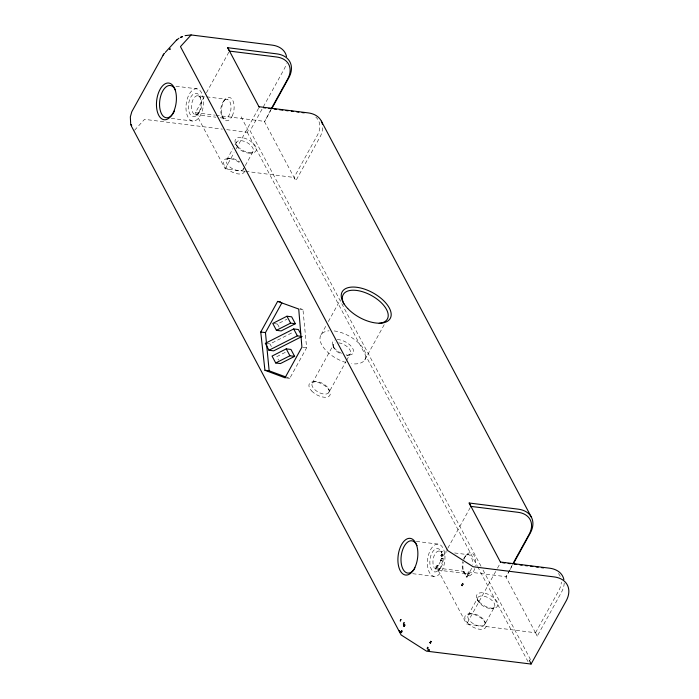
<?xml version="1.0" encoding="UTF-8"?>
<svg xmlns="http://www.w3.org/2000/svg" width="699" height="699" viewBox="0 0 699 699"><rect width="100%" height="100%" fill="white"/><g stroke="black" fill="none" stroke-linecap="round" stroke-linejoin="round"><path stroke-width="0.52" stroke-dasharray="3.5 2.62" d="M244.554 171.22L225.183 168.791L195.432 112.696L205.899 93.736M206.423 92.792L229.447 51.088M226.729 159.844L232.907 148.651M234.969 144.92L236.507 142.124M225.183 168.791L234.078 152.679M236.166 148.887L259.189 107.183M481.017 566.251L250.093 130.792L284.109 69.184A28.03 18.995 -27.9 0 0 286.319 63.618M270.539 110.093L264.51 121.809L270.836 110.363M243.243 169.35L244.781 166.554M245.297 165.619L253.021 151.622A9.533 4.867 28.9 0 0 242.929 140.953A9.533 4.867 28.9 0 0 238.35 148.048A9.533 4.867 28.9 0 0 253.021 151.622M322.746 127.734A28.03 18.995 -27.9 0 1 320.037 136.934L295.808 180.823L294.078 177.441L317.372 135.239A25.784 17.475 -27.9 0 0 315.799 117.065M285.017 377.792L289.736 378.386L306.634 347.77L302.955 309.578L300.011 308.495M321.059 334.751L326.258 325.332M328.338 321.557L340.299 299.888M312.296 383.087L333.729 344.266M328.81 392.593A9.533 4.867 28.9 0 0 318.709 381.916A9.533 4.867 28.9 0 0 314.131 389.011A9.533 4.867 28.9 0 0 328.81 392.593L346.057 361.348M346.582 360.396L350.243 353.773M364.773 359.906L384.529 324.109M438.972 564.215L440.545 561.367M443.682 555.688L447.351 549.047M447.867 548.103L470.89 506.391M468.173 615.155L477.959 597.435M564.198 583.045A28.03 18.995 -27.9 0 1 561.48 592.245L537.251 636.134L535.53 632.752L466.626 624.102L496.98 569.126M497.505 568.173L500.641 562.485M512.507 564.46L505.962 577.121L509.65 570.445M510.174 569.493L512.813 564.722M484.687 624.661A9.533 4.867 28.9 0 0 474.595 613.984A9.533 4.867 28.9 0 0 470.016 621.079A9.533 4.867 28.9 0 0 484.687 624.661L494.473 606.933A9.533 4.867 28.9 0 0 484.372 596.264A9.533 4.867 28.9 0 0 479.802 603.359A9.533 4.867 28.9 0 0 494.473 606.933M535.53 632.752L558.824 590.55A25.784 17.475 -27.9 0 0 561.314 582.092M226.729 129.665L247.271 132.242L248.294 130.792L250.093 130.792M197.398 114.627L198.778 113.02M223.741 101.023L225.13 99.415M438.85 569.938L440.23 568.331M465.193 556.325L466.574 554.718M134.575 130.25L144.536 119.354L222.404 129.123M273.702 323.55L277.477 324.021L286.94 319.216M285.288 352.34L276.769 356.665L278.604 360.116M266.249 343.471L270.024 343.943L293.685 331.938M250.015 153.116L252.182 152.898M227.568 158.577L229.735 158.358M347.228 355.258L349.395 355.04M313.135 381.82L315.301 381.602M491.467 608.427L493.634 608.209M469.02 613.888L471.187 613.67M175.921 86.213L197.066 88.86A16.26 8.606 -82.8 0 1 200.91 114.4A16.26 8.606 -82.8 0 1 186.257 111.578A16.26 8.606 -82.8 0 1 197.066 88.86M197.992 95.754A9.533 5.042 -82.8 0 1 200.246 110.73A9.533 5.042 -82.8 0 1 191.657 109.07A9.533 5.042 -82.8 0 1 197.992 95.754L205.576 96.707M206.659 96.846L227.254 99.433A9.533 5.042 -82.8 0 1 229.508 114.4A9.533 5.042 -82.8 0 1 220.91 112.74A9.533 5.042 -82.8 0 1 227.254 99.433M195.432 112.696L214.811 115.125M215.886 115.265L264.327 121.346L295.808 180.823M195.274 114.61L215.86 117.196M220.194 117.738L224.528 118.288M171.281 118.376L192.426 121.032M245.637 171.36L294.078 177.441M299.784 309.176L302.955 309.578M302.859 347.298L306.634 347.77M416.316 541.384L438.518 544.171A16.26 8.606 -82.8 0 1 442.362 569.711A16.26 8.606 -82.8 0 1 427.701 566.88A16.26 8.606 -82.8 0 1 438.518 544.171M439.444 551.065L447.028 552.018M454.612 552.97L468.697 554.735M436.884 568.007L467.028 571.791M468.103 571.922L505.779 576.658L537.251 636.134M437.801 570.061L465.98 573.591M412.733 573.687L433.869 576.343M286.791 377.303L289.736 378.386M483.061 570.104L530.576 659.707M247.271 132.242L477.172 565.779M477.688 566.74L528.269 662.119M437.889 569.912L466.626 624.102M277.477 324.021L279.303 327.473M270.024 343.943L271.395 346.529M248.294 130.792L240.806 116.078M463.376 571.336L464.337 573.267M477.242 599.253L478.195 601.175M484.451 620.913L485.412 622.835M441.086 551.397L442.039 553.32A9.533 5.042 -82.8 0 0 434.795 554.298A9.533 5.042 -82.8 0 0 434.123 567.667M221.933 116.034L222.885 117.956M235.79 143.942L236.743 145.864M333.004 346.084L333.956 348.006A9.533 4.867 28.9 0 0 341.566 354.201M199.634 96.086L200.596 98.009M328.574 388.845L329.526 390.776M244.659 171.185A11.769 6.011 28.9 0 1 230.792 171.342A11.769 6.011 28.9 0 1 224.571 159.625A11.769 6.011 28.9 0 1 240.605 163.54M243.575 168.564A9.533 4.867 28.9 0 1 232.584 168.835A9.533 4.867 28.9 0 1 227.088 159.407A9.533 4.867 28.9 0 1 239.67 161.871M338.7 342.825A9.533 4.867 28.9 0 1 349.849 349.753A9.533 4.867 28.9 0 1 345.953 355.275M333.956 348.006A9.533 4.867 28.9 0 1 335.616 342.982M558.344 573.486A25.784 17.475 -27.9 0 1 560.633 577.435M464.04 559.305A11.769 6.23 -82.8 0 1 471.947 553.136A11.769 6.23 -82.8 0 1 475.355 565.587M474.708 568.558A11.769 6.23 -82.8 0 1 469.186 575.959M465.551 574.945A11.769 6.23 -82.8 0 1 463.271 562.206M442.45 560.423A11.769 6.23 -82.8 0 1 433.31 571.424A11.769 6.23 -82.8 0 1 431.598 553.687A11.769 6.23 -82.8 0 1 441.716 552.857M337.198 339.583A11.769 6.011 28.9 0 1 352.637 348.242A11.769 6.011 28.9 0 1 346.092 354.839M341.47 353.336A11.769 6.011 28.9 0 1 334.445 340.081M334.218 330.942A25.225 12.879 28.9 0 1 364.153 349.998A25.225 12.879 28.9 0 1 351.606 363.716M345.813 362.475A25.225 12.879 28.9 0 1 321.68 344.659A25.225 12.879 28.9 0 1 329.019 330.81M463.42 559.314A9.533 5.042 -82.8 0 1 469.545 555.05A9.533 5.042 -82.8 0 1 472.402 564.303M471.537 568.287A9.533 5.042 -82.8 0 1 469.885 571.511M466.416 573.643A9.533 5.042 -82.8 0 1 462.686 561.585M443.21 558.169A9.533 5.042 -82.8 0 1 437.6 569.947M467.579 623.045A11.769 6.011 28.9 0 0 485.7 627.466A11.769 6.011 28.9 0 0 473.223 614.281A11.769 6.011 28.9 0 0 467.579 623.045M311.693 390.977A11.769 6.011 28.9 0 0 329.814 395.398A11.769 6.011 28.9 0 0 317.346 382.213A11.769 6.011 28.9 0 0 311.693 390.977M479.226 601.944A11.769 6.011 28.9 0 0 497.347 606.365A11.769 6.011 28.9 0 0 484.87 593.18A11.769 6.011 28.9 0 0 479.226 601.944M237.774 146.633A11.769 6.011 28.9 0 0 255.895 151.054A11.769 6.011 28.9 0 0 243.427 137.869A11.769 6.011 28.9 0 0 237.774 146.633M232.243 115.938A11.769 6.23 -82.8 0 0 229.455 97.449A11.769 6.23 -82.8 0 0 221.627 113.893A11.769 6.23 -82.8 0 0 232.243 115.938M199.215 111.796A11.769 6.23 -82.8 0 0 196.428 93.299A11.769 6.23 -82.8 0 0 188.599 109.743A11.769 6.23 -82.8 0 0 199.215 111.796"/><path stroke-width="1.05" d="M131.578 125.811L131.019 124.536L131.578 126.135L131.613 125.602M271.063 109.149L287.63 79.144A25.784 17.475 -27.9 0 0 276.638 57.003L229.447 51.088L227.717 47.707L276.795 53.867A28.03 18.995 -27.9 0 1 288.739 77.921L271.885 108.459M277.643 301.409L298.726 309.045L301.916 347.176L285.017 377.792L264.93 370.278L260.744 332.025L277.643 301.409L280.474 301.758M285.812 376.944L269.15 370.811L265.463 332.619L281.854 302.929M513.031 563.525L529.073 534.455A25.784 17.475 -27.9 0 0 518.081 512.315L470.89 506.391L469.169 503.009L518.247 509.169A28.03 18.995 -27.9 0 1 530.192 533.232L513.337 563.761M163.042 55.134L163.417 54.653L131.805 111.709L130.337 116.873L130.678 123.758M131.884 127.043L401.086 634.937L426.547 651.153L531.083 664.05L566.12 600.983A28.03 18.995 -27.9 0 0 554.167 576.92L473.136 566.749L447.675 550.541L180.456 46.623L191.124 34.95L272.156 45.12A28.03 18.995 -27.9 0 1 286.52 56.54M428.758 649.86L428.461 650.253L429.221 650.035L427.91 650.026L428.295 649.659L428.129 650.122L428.758 649.86L428.277 650.184M165.226 52.46L175.895 40.787M441.436 555.888L442.624 554.604L441.156 555.591C442.118 553.293 444.075 555.233 441.742 556.177L442.747 554.735M177.004 39.764L178.9 38.288M176.253 40.446L177.345 39.441M441.156 555.591L442.519 554.499M286.948 316.228L272.759 323.427L276.42 330.33L281.138 330.924L295.327 323.724L291.666 316.822L286.948 316.228L290.609 323.13L295.327 323.724M286.249 348.871L272.051 356.071L275.712 362.973L280.43 363.567L294.628 356.368L290.967 349.456L286.249 348.871L289.91 355.774L294.628 356.368M275.712 362.973L289.91 355.774M276.42 330.33L290.609 323.13M300.701 333.851L298.412 329.544L293.694 328.949L265.305 343.349L268.966 350.251L273.685 350.846L302.073 336.446M268.966 350.251L297.355 335.852L301.129 336.324M428.644 650.323L429.221 650.035M185.086 35.64L191.124 34.95M263.479 107.716L265.629 107.987M268.844 108.389L270.985 108.66M274.209 109.061L276.35 109.332M279.565 109.734L282.789 110.136M286.005 110.547L288.145 110.818M291.369 111.22L293.51 111.49M296.726 111.892L298.875 112.163M302.09 112.565L304.24 112.836M260.744 332.025L265.463 332.619M264.93 370.278L269.15 370.811M502.782 562.756L504.931 563.027M508.147 563.429L510.296 563.7M514.586 564.242L516.727 564.504M519.942 564.914L522.092 565.176M525.307 565.587L527.457 565.858M530.672 566.26L532.813 566.531M536.037 566.933L538.178 567.204M541.393 567.605L543.542 567.876M400.151 632.272L399.95 631.512M399.889 632.018L399.321 630.856L399.889 632.018L399.618 631.188M321.357 121.145L531.52 517.443M227.717 47.707L259.189 107.183L259.006 106.711L308.084 112.871A28.03 18.995 -27.9 0 1 322.449 124.291M469.169 503.009L500.641 562.485L500.458 562.022L549.536 568.182A28.03 18.995 -27.9 0 1 563.892 579.602M293.694 328.949L297.355 335.852M529.37 660.232L531.083 664.05M131.019 124.536L131.569 125.925M414.76 568.532A16.26 8.606 -82.8 0 1 402.545 568.208A16.26 8.606 -82.8 0 1 404.773 545.351A16.26 8.606 -82.8 0 1 416.988 545.666M171.98 115.003A16.26 8.606 -82.8 0 1 160.569 111.482A16.26 8.606 -82.8 0 1 163.758 89.402A16.26 8.606 -82.8 0 1 175.536 90.363M174.488 111.089A16.26 8.606 -82.8 0 1 173.92 112.198M173.308 113.221A16.26 8.606 -82.8 0 1 172.662 114.155M344.039 304.152A25.225 12.879 28.9 0 1 354.769 290.26A25.225 12.879 28.9 0 1 384.686 306.599A25.225 12.879 28.9 0 1 379.173 323.34M468.645 572.813A9.533 5.042 -82.8 0 1 467.762 573.355M401.523 632.647L401.077 632.438L401.523 632.647M401.75 631.931L401.191 631.765L401.75 631.931M427.211 648.148L427.666 648.62L427.211 648.148M400.894 619.48L400.3 620.93L400.894 619.48M402.065 631.092L401.383 630.987L402.065 631.092M427.526 647.309L428.006 647.938L427.526 647.309M404.302 626.356L403.515 625.832L404.302 626.356M429.763 642.564L430.575 643.063L429.763 642.564M404.957 625.116L404.153 624.583L404.957 625.116M430.418 641.332L431.248 641.831L430.418 641.332M404.092 622.713L403.393 624.024L404.092 622.713M436.062 568.776L435.25 568.453L436.062 568.776M461.523 584.993L462.266 585.648L461.523 584.993M436.954 567.221L436.062 567.064L436.954 567.221M462.415 583.429L463.044 584.242L462.415 583.429M437.897 565.622L437.609 566.103L436.927 565.648L437.897 565.622M441.244 560.196L440.929 560.685L440.737 559.855L441.244 560.196M466.705 576.404L466.39 576.902L467.299 576.762L466.705 576.404M442.196 558.719L441.751 558.414L442.196 558.719M467.657 574.928L468.173 575.242L467.657 574.928M468.618 573.468L469.055 573.73L468.618 573.468M164.221 53.578L163.942 53.928L164.221 53.578M170.172 49.017L169.717 49.245L170.172 49.017M181.111 37.091L180.386 37.571L181.111 37.091M182.509 36.54L181.95 36.89L182.509 36.54M414.9 567.466A18.497 9.795 -82.8 0 0 410.523 538.405A18.497 9.795 -82.8 0 0 398.22 564.242A18.497 9.795 -82.8 0 0 414.9 567.466M173.448 112.155A18.497 9.795 -82.8 0 0 169.071 83.094A18.497 9.795 -82.8 0 0 156.768 108.939A18.497 9.795 -82.8 0 0 173.448 112.155M347.718 308.504A27.471 14.024 28.9 0 0 390.007 318.823A27.471 14.024 28.9 0 0 360.902 288.058A27.471 14.024 28.9 0 0 347.718 308.504"/></g></svg>
